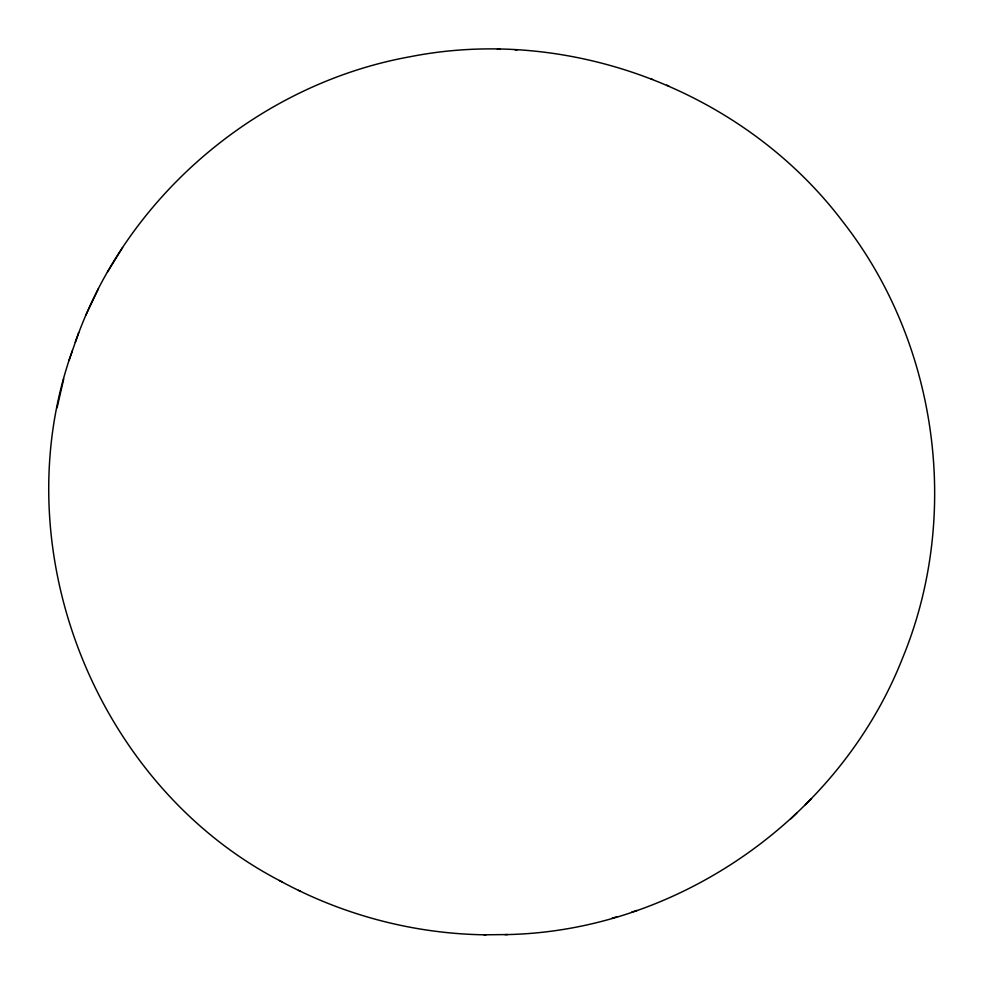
<?xml version="1.0" encoding="UTF-8"?>
<svg xmlns="http://www.w3.org/2000/svg" width="984" height="984" viewBox="0 0 984 984"><rect width="100%" height="100%" fill="white"/><g stroke="black" fill="none" stroke-linecap="round" stroke-linejoin="round"><path stroke-width="1.48" d="M72.422 350.575C1.464 547.744 95.251 786.13 281.867 881.799M63.702 378.877L57.084 407.782M75.301 342.358C125.854 196.542 258.608 83.886 410.402 56.678C570.732 25.03 744.851 91.746 843.202 222.2C937.973 343.65 961.38 515.481 902.648 657.89C839.807 817.864 677.054 931.873 504.927 934.628M69.003 360.427L78.695 332.592M98.449 288.656L85.915 315.028M122.545 247.587L107.44 272.162M790.853 818.836L796.929 812.907M805.33 804.691L811.566 798.614M631.765 912.094L637.005 910.458M611.937 918.318L616.784 916.805M279.358 880.495C341.878 914.739 412.677 933.607 483.956 934.8L486.182 934.739M483.956 934.8L507.646 934.566M497.387 49.2L500.106 49.323M514.989 49.815L517.203 49.926M666.721 85.165L668.874 86.088M650.879 78.683L652.564 79.409M298.447 890.286L300.526 891.356"/></g></svg>
